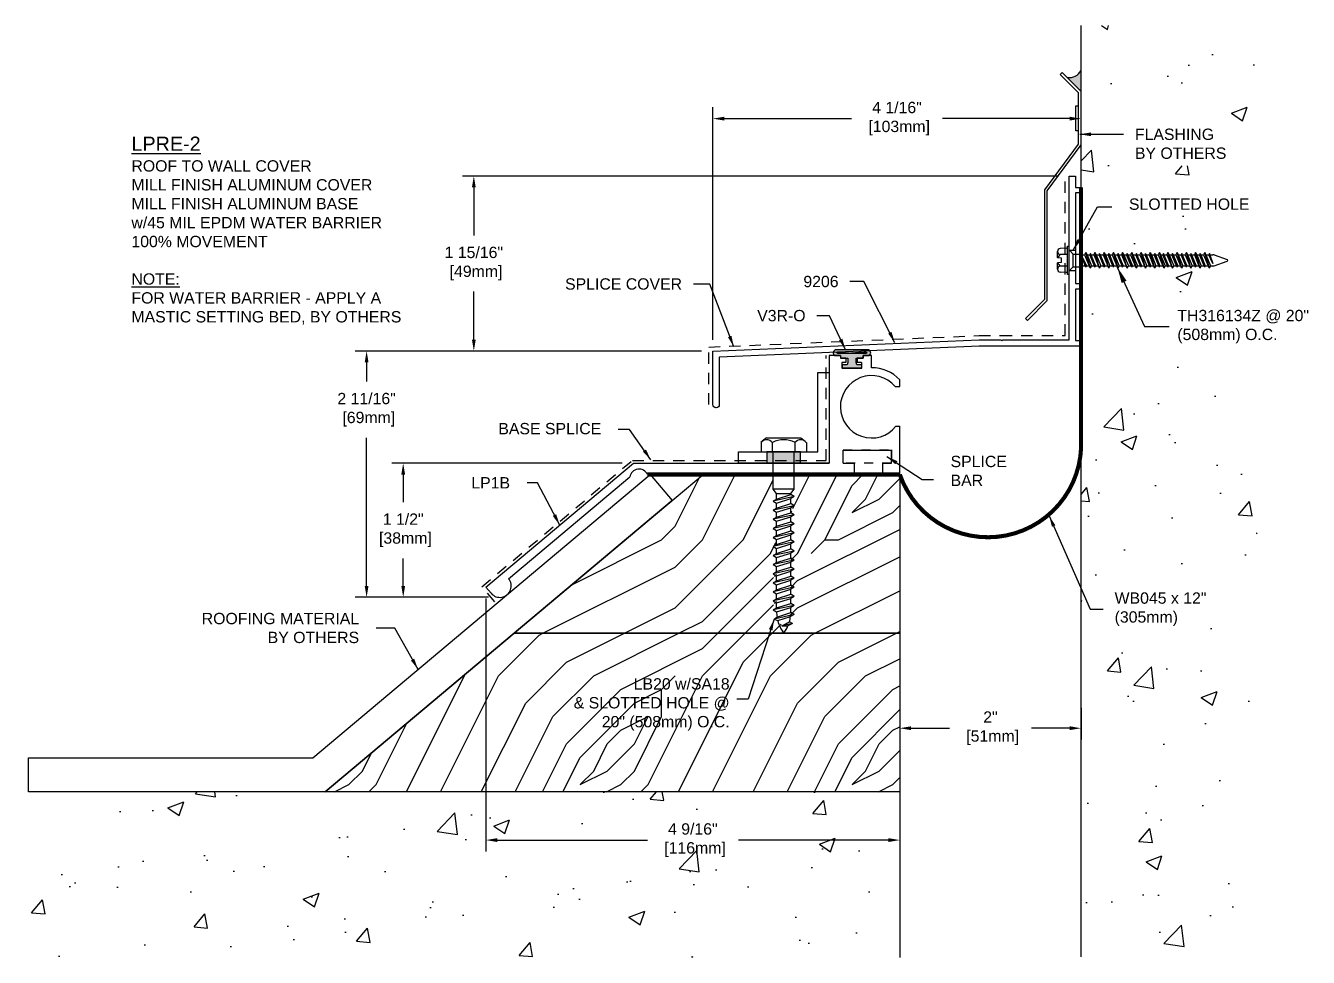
# Model space of a CAD drawing. Header units: inches. Extents: x -2.2 to 30, y 1.5 to 11.8.
# Drawn here: x -2.21 to 11.94, y 1.54 to 11.82 of the extents above; entities that cross this region are included whole.
import ezdxf

# ---------------------------------------------------------------- set-up
doc = ezdxf.new("R2010")
doc.units = ezdxf.units.IN
doc.header["$MEASUREMENT"] = 0
doc.linetypes.add('DASHED2', pattern=[0.375, 0.25, -0.125])
for name, color, linetype in [('ANCHORS', 4, 'Continuous'), ('CONDITIONS', 1, 'Continuous'), ('DIMENSIONS', 3, 'Continuous'), ('FILLERS', 2, 'Continuous'), ('METALS', 7, 'Continuous'), ('TEXT', 2, 'Continuous')]:
    doc.layers.add(name, color=color, linetype=linetype)
doc.styles.add('ARIAL', font='arial.ttf')
doc.styles.get("Standard").update_dxf_attribs({"font": 'arial.ttf'})
doc.dimstyles.new('Arial', dxfattribs={"dimtxt": 0.125, "dimasz": 0.125, "dimexe": 0.125, "dimexo": 0.125, "dimgap": 0.125, "dimtad": 0, "dimtih": 1, "dimtoh": 1, "dimdec": 4, "dimzin": 3, "dimdsep": 46, "dimlunit": 4, "dimtxsty": 'ARIAL', "dimcen": 0.125, "dimadec": 0, "dimazin": 0, "dimtfac": 1, "dimtdec": 4, "dimtofl": 0, "dimtmove": 0, "dimatfit": 3, "dimfxl": 0, "dimfrac": 2, "dimtolj": 1, "dimtzin": 0, "dimarcsym": 0})
doc.dimstyles.get("Standard").update_dxf_attribs({"dimtxt": 0.18, "dimasz": 0.18, "dimexe": 0.18, "dimexo": 0.0625, "dimgap": 0.09, "dimtad": 0, "dimtih": 1, "dimtoh": 1, "dimdec": 4, "dimzin": 0, "dimdsep": 46, "dimtxsty": 'Standard', "dimcen": 0.09, "dimadec": 0, "dimazin": 0, "dimtfac": 1, "dimtdec": 4, "dimtofl": 0, "dimtmove": 0, "dimatfit": 3, "dimfxl": 0, "dimtolj": 1, "dimtzin": 0, "dimarcsym": 0})
pattern_1 = [(0, (0.6, 0.146), (3, 3), [0.15, -2.85]), (90, (1.8, 1.196), (-3, 3), [0.3, -2.7]), (45, (1.2, 0.896), (3e-16, 3), [0.2121, -0.6363, 0.2121, -0.4242, 1.485, -1.27294]), (45, (0.45, -0.004), (3e-16, 3), [0.21213, -0.42426, 0.21213, -3.39412]), (45, (1.5, 0.296), (3e-16, 3), [0.2121, -4.0305]), (45, (1.8, 0.146), (3e-16, 3), [0.2121, -4.0305]), (45, (1.35, 0.446), (3e-16, 3), [0.2121, -4.0305]), (45, (1.2, 0.596), (3e-16, 3), [0.42426, -3.8184]), (45, (1.95, 2.846), (3e-16, 3), [0.4243, -3.8184]), (45, (0.9, 0.746), (3e-16, 3), [0.8485, -3.3941]), (45, (0.75, 0.896), (3e-16, 3), [0.8485, -3.3941]), (45, (2.7, 1.796), (3e-16, 3), [0.8485, -3.3941]), (45, (0.6, 1.196), (3e-16, 3), [0.6364, -3.60624]), (45, (9e-16, 1.646), (3e-16, 3), [0.6364, -3.60624]), (45, (0.3, 1.346), (3e-16, 3), [0.6364, -3.60624]), (45, (2.25, 2.246), (3e-16, 3), [1.0607, -3.182]), (45, (1.95, 2.396), (3e-16, 3), [1.06066, -3.182]), (45, (2.25, 1.646), (3e-16, 3), [1.4849, -2.7577]), (26.565, (0.9, 0.446), (3, 1e-09), [0.3354, -6.3728]), (26.565, (1.5, 1.346), (3, 1e-09), [0.3354, -6.3728]), (26.565, (1.35, 1.046), (3, 1e-09), [0.3354, -6.3728]), (26.565, (0.75, 0.146), (3, 1e-09), [0.6708, -6.0374]), (26.565, (1.35, 1.496), (3, 1e-09), [1.00623, -5.702]), (26.565, (1.05, 1.646), (3, 1e-09), [1.34164, -5.36656]), (26.565, (0.75, 1.796), (3, 1e-09), [1.34164, -5.36656]), (26.565, (0.3, 2.696), (3, 1e-09), [1.34164, -5.36656]), (26.565, (0.3, 2.396), (3, 1e-09), [1.67705, -5.03115]), (26.565, (0.45, 2.096), (3, 1e-09), [1.67705, -5.03115]), (63.435, (1.5, 0.896), (2e-10, 3), [0.3354, -6.3728]), (63.435, (1.05, 0.596), (2e-10, 3), [0.3354, -6.3728]), (63.435, (0.6, 0.146), (2e-10, 3), [0.6708, -6.0374]), (63.435, (1.5, 0.596), (2e-10, 3), [0.6708, -6.0374]), (63.435, (0.3, -0.004), (2e-10, 3), [1.00623, -5.702]), (63.435, (9e-16, -0.004), (2e-10, 3), [1.34164, -5.36656]), (63.435, (2.7, 0.146), (2e-10, 3), [1.34164, -5.36656]), (63.435, (1.65, 0.446), (2e-10, 3), [1.34164, -5.36656]), (63.435, (2.25, 0.146), (2e-10, 3), [1.67705, -5.03115]), (63.435, (1.95, 0.296), (2e-10, 3), [1.67705, -5.03115])]

# ---------------------------------------------------------------- blocks, each defined once
blk = doc.blocks.new('*D0')
at = {"layer": 'Defpoints', "color": 0}
for p in [(7.429, 4.418), (9.429, 4.418), (9.429, 4.07)]:
    blk.add_point(p, dxfattribs=at)
at = {"layer": 'DIMENSIONS', "color": 0, "lineweight": -2}
for p, q in [((7.429, 4.293), (7.429, 3.945)), ((9.429, 4.293), (9.429, 3.945)), ((7.554, 4.07), (7.976, 4.07)), ((9.304, 4.07), (8.882, 4.07))]:
    blk.add_line(p, q, dxfattribs=at)
at = {"layer": 'DIMENSIONS', "color": 0}
for points in [[(7.554, 4.091), (7.554, 4.049), (7.429, 4.07)], [(9.304, 4.091), (9.304, 4.049), (9.429, 4.07)]]:
    blk.add_solid(points, dxfattribs=at)
at = {"layer": 'DIMENSIONS', "color": 0, "insert": (8.429, 4.07), "char_height": 0.125, "attachment_point": 5, "style": 'ARIAL'}
blk.add_mtext('\\A1;2"\\P [51mm]', dxfattribs=at)
blk = doc.blocks.new('*D1')
at = {"layer": 'Defpoints', "color": 0}
for p in [(9.429, 10.793), (9.429, 10.337), (5.367, 8.23)]:
    blk.add_point(p, dxfattribs=at)
at = {"layer": 'DIMENSIONS', "color": 0, "lineweight": -2}
for p, q in [((5.367, 8.355), (5.367, 10.918)), ((9.429, 10.462), (9.429, 10.918)), ((5.492, 10.793), (6.897, 10.793)), ((9.304, 10.793), (7.9, 10.793))]:
    blk.add_line(p, q, dxfattribs=at)
at = {"layer": 'DIMENSIONS', "color": 0}
for points in [[(5.492, 10.814), (5.492, 10.772), (5.367, 10.793)], [(9.304, 10.814), (9.304, 10.772), (9.429, 10.793)]]:
    blk.add_solid(points, dxfattribs=at)
at = {"layer": 'DIMENSIONS', "color": 0, "insert": (7.398, 10.793), "char_height": 0.125, "attachment_point": 5, "style": 'ARIAL'}
blk.add_mtext('\\A1;4 1/16"\\P [103mm]', dxfattribs=at)
blk = doc.blocks.new('V3RforCM')
h = blk.add_hatch(color=256)
h.paths.add_polyline_path([(9.994, 10.304), (10.072, 10.304), (10.072, 10.335), (10.136, 10.335, 0.8111), (10.12, 10.397), (9.774, 10.397, 0.8111), (9.758, 10.335), (9.822, 10.335), (9.822, 10.304), (9.901, 10.304), (9.901, 10.257), (9.894, 10.23), (9.839, 10.23), (9.839, 10.195), (10.054, 10.195), (10.054, 10.23), (9.999, 10.23), (9.994, 10.257)])
edge = h.paths.add_edge_path(flags=16)
edge.add_spline(control_points=[(9.792, 10.356), (9.791, 10.357), (9.745, 10.378), (9.843, 10.369), (9.947, 10.358)], knot_values=[0.028497, 0.028497, 0.028497, 0.028497, 0.032831, 0.201023, 0.201023, 0.201023, 0.201023], degree=3, periodic=0)
edge.add_spline(control_points=[(9.947, 10.358), (10.051, 10.369), (10.149, 10.378), (10.103, 10.357), (10.102, 10.356)], knot_values=[0.028497, 0.028497, 0.028497, 0.028497, 0.196688, 0.201023, 0.201023, 0.201023, 0.201023], degree=3, periodic=0)
edge.add_line((10.102, 10.356), (9.792, 10.356))
blk.add_lwpolyline([(9.822, 10.304), (9.822, 10.335), (9.758, 10.335, -0.8111), (9.774, 10.397), (10.12, 10.397, -0.8111), (10.136, 10.335), (10.072, 10.335), (10.072, 10.304), (9.994, 10.304), (9.994, 10.257), (9.999, 10.23), (10.054, 10.23), (10.054, 10.195), (9.839, 10.195), (9.839, 10.23), (9.894, 10.23), (9.901, 10.257), (9.901, 10.304)], format="xyb", close=True)
blk.add_lwpolyline([(9.792, 10.356), (10.102, 10.356)])
for points in [[(9.792, 10.356), (9.791, 10.357), (9.745, 10.378), (9.843, 10.369), (9.947, 10.358)], [(10.102, 10.356), (10.103, 10.357), (10.149, 10.378), (10.051, 10.369), (9.947, 10.358)]]:
    blk.add_open_spline(points, degree=3, knots=[0.028497, 0.028497, 0.028497, 0.028497, 0.0328313, 0.2010226, 0.2010226, 0.2010226, 0.2010226])
blk = doc.blocks.new('TH-316134')
for p, q in [((-0.157, 0.019), (0.157, 0.019)), ((-0.157, 0), (-0.157, 0.019)), ((-0.157, 0), (0.157, 0)), ((-0.135, 0.029), (-0.129, 0.1)), ((-0.115, 0), (-0.07, -0.045)), ((-0.097, 0.127), (-0.027, 0.127)), ((-0.065, 0.019), (-0.065, 0.1)), ((-0.023, 0.083), (-0.027, 0.127)), ((-0.023, 0.083), (0.023, 0.083)), ((0.023, 0.083), (0.027, 0.127)), ((0.027, 0.127), (0.097, 0.127)), ((0.064, 0.019), (0.064, 0.1)), ((0.115, 0), (0.07, -0.045)), ((0.135, 0.029), (0.129, 0.1)), ((0.157, 0.019), (0.157, 0)), ((-0.07, -0.045), (0.07, -0.045)), ((-0.07, -0.045), (-0.07, -0.112)), ((-0.069, -0.122), (-0.063, -0.148)), ((0.069, -0.122), (0.063, -0.148)), ((0.07, -0.045), (0.07, -0.112)), ((-0.086, -0.234), (0.086, -0.184)), ((-0.086, -0.234), (-0.062, -0.221)), ((-0.086, -0.234), (-0.062, -0.247)), ((-0.074, -0.184), (0.032, -0.147)), ((-0.074, -0.184), (-0.062, -0.177)), ((-0.074, -0.184), (-0.062, -0.19)), ((-0.074, -0.285), (0.074, -0.234)), ((-0.074, -0.285), (-0.062, -0.279)), ((0.032, -0.147), (-0.062, -0.19)), ((-0.062, -0.177), (0.032, -0.147)), ((-0.062, -0.157), (-0.062, -0.177)), ((0.062, -0.171), (-0.062, -0.221)), ((-0.062, -0.19), (-0.062, -0.221)), ((0.062, -0.197), (-0.062, -0.247)), ((-0.062, -0.279), (0.062, -0.228)), ((0.062, -0.241), (-0.062, -0.291)), ((-0.062, -0.247), (-0.062, -0.279)), ((0.062, -0.272), (-0.062, -0.323)), ((0.062, -0.157), (0.062, -0.171)), ((0.086, -0.184), (0.062, -0.171)), ((0.086, -0.184), (0.062, -0.197)), ((0.062, -0.197), (0.062, -0.228)), ((0.074, -0.234), (0.062, -0.228)), ((0.074, -0.234), (0.062, -0.241)), ((0.062, -0.241), (0.062, -0.272)), ((0.086, -0.285), (0.062, -0.272)), ((-0.086, -0.336), (0.086, -0.285)), ((-0.086, -0.336), (-0.062, -0.323)), ((-0.086, -0.336), (-0.062, -0.349)), ((-0.086, -0.437), (0.086, -0.387)), ((-0.074, -0.285), (-0.062, -0.291)), ((-0.074, -0.387), (0.074, -0.336)), ((-0.074, -0.387), (-0.062, -0.381)), ((-0.074, -0.387), (-0.062, -0.393)), ((-0.062, -0.291), (-0.062, -0.323)), ((0.062, -0.298), (-0.062, -0.349)), ((-0.062, -0.381), (0.062, -0.33)), ((0.062, -0.342), (-0.062, -0.393)), ((-0.062, -0.349), (-0.062, -0.381)), ((0.062, -0.374), (-0.062, -0.425)), ((-0.062, -0.393), (-0.062, -0.425)), ((0.062, -0.4), (-0.062, -0.45)), ((0.086, -0.285), (0.062, -0.298)), ((0.062, -0.298), (0.062, -0.33)), ((0.074, -0.336), (0.062, -0.33)), ((0.074, -0.336), (0.062, -0.342)), ((0.062, -0.342), (0.062, -0.374)), ((0.086, -0.387), (0.062, -0.374)), ((0.086, -0.387), (0.062, -0.4)), ((0.062, -0.4), (0.062, -0.431)), ((-0.086, -0.437), (-0.062, -0.425)), ((-0.086, -0.437), (-0.062, -0.45)), ((-0.086, -0.539), (0.086, -0.488)), ((-0.086, -0.539), (-0.062, -0.526)), ((-0.086, -0.539), (-0.062, -0.552)), ((-0.074, -0.488), (0.074, -0.437)), ((-0.074, -0.488), (-0.062, -0.482)), ((-0.074, -0.488), (-0.062, -0.494)), ((-0.074, -0.59), (0.074, -0.539)), ((-0.062, -0.482), (0.062, -0.431)), ((0.062, -0.444), (-0.062, -0.494)), ((-0.062, -0.45), (-0.062, -0.482)), ((0.062, -0.475), (-0.062, -0.526)), ((-0.062, -0.494), (-0.062, -0.526)), ((0.062, -0.501), (-0.062, -0.552)), ((-0.062, -0.584), (0.062, -0.533)), ((0.062, -0.545), (-0.062, -0.596)), ((-0.062, -0.552), (-0.062, -0.584)), ((0.074, -0.437), (0.062, -0.431)), ((0.074, -0.437), (0.062, -0.444)), ((0.062, -0.444), (0.062, -0.475)), ((0.086, -0.488), (0.062, -0.475)), ((0.086, -0.488), (0.062, -0.501)), ((0.062, -0.501), (0.062, -0.533)), ((0.074, -0.539), (0.062, -0.533)), ((0.074, -0.539), (0.062, -0.545)), ((0.062, -0.545), (0.062, -0.577)), ((-0.086, -0.641), (0.086, -0.59)), ((-0.086, -0.641), (-0.062, -0.628)), ((-0.086, -0.641), (-0.062, -0.654)), ((-0.086, -0.742), (0.086, -0.691)), ((-0.074, -0.59), (-0.062, -0.584)), ((-0.074, -0.59), (-0.062, -0.596)), ((-0.074, -0.691), (0.074, -0.641)), ((-0.074, -0.691), (-0.062, -0.685)), ((-0.074, -0.691), (-0.062, -0.698)), ((0.062, -0.577), (-0.062, -0.628)), ((-0.062, -0.596), (-0.062, -0.628)), ((0.062, -0.603), (-0.062, -0.654)), ((-0.062, -0.685), (0.062, -0.634)), ((0.062, -0.647), (-0.062, -0.698)), ((-0.062, -0.654), (-0.062, -0.685)), ((0.062, -0.678), (-0.062, -0.729)), ((-0.062, -0.698), (-0.062, -0.729)), ((0.062, -0.704), (-0.062, -0.755)), ((0.086, -0.59), (0.062, -0.577)), ((0.086, -0.59), (0.062, -0.603)), ((0.062, -0.603), (0.062, -0.634)), ((0.074, -0.641), (0.062, -0.634)), ((0.074, -0.641), (0.062, -0.647)), ((0.062, -0.647), (0.062, -0.678)), ((0.086, -0.691), (0.062, -0.678)), ((0.086, -0.691), (0.062, -0.704)), ((0.062, -0.704), (0.062, -0.736)), ((-0.086, -0.742), (-0.062, -0.729)), ((-0.086, -0.742), (-0.062, -0.755)), ((-0.086, -0.844), (0.086, -0.793)), ((-0.086, -0.844), (-0.062, -0.831)), ((-0.086, -0.844), (-0.062, -0.857)), ((-0.074, -0.793), (0.074, -0.742)), ((-0.074, -0.793), (-0.062, -0.787)), ((-0.074, -0.793), (-0.062, -0.799)), ((-0.074, -0.895), (0.074, -0.844)), ((-0.062, -0.787), (0.062, -0.736)), ((0.062, -0.748), (-0.062, -0.799)), ((-0.062, -0.755), (-0.062, -0.787)), ((0.062, -0.78), (-0.062, -0.831)), ((-0.062, -0.799), (-0.062, -0.831)), ((0.062, -0.806), (-0.062, -0.857)), ((-0.062, -0.888), (0.062, -0.838)), ((0.074, -0.742), (0.062, -0.736)), ((0.074, -0.742), (0.062, -0.748)), ((0.062, -0.748), (0.062, -0.78)), ((0.086, -0.793), (0.062, -0.78)), ((0.086, -0.793), (0.062, -0.806)), ((0.062, -0.806), (0.062, -0.838)), ((0.074, -0.844), (0.062, -0.838)), ((0.074, -0.844), (0.062, -0.85)), ((-0.086, -0.945), (0.086, -0.895)), ((-0.086, -0.945), (-0.062, -0.932)), ((-0.086, -0.945), (-0.062, -0.958)), ((-0.074, -0.895), (-0.062, -0.888)), ((-0.074, -0.895), (-0.062, -0.901)), ((-0.074, -0.996), (0.074, -0.945)), ((-0.074, -0.996), (-0.062, -0.99)), ((0.062, -0.85), (-0.062, -0.901)), ((-0.062, -0.857), (-0.062, -0.888)), ((0.062, -0.882), (-0.062, -0.932)), ((-0.062, -0.901), (-0.062, -0.932)), ((0.062, -0.907), (-0.062, -0.958)), ((-0.062, -0.99), (0.062, -0.939)), ((0.062, -0.951), (-0.062, -1.002)), ((-0.062, -0.958), (-0.062, -0.99)), ((0.062, -0.983), (-0.062, -1.034)), ((0.062, -0.85), (0.062, -0.882)), ((0.086, -0.895), (0.062, -0.882)), ((0.086, -0.895), (0.062, -0.907)), ((0.062, -0.907), (0.062, -0.939)), ((0.074, -0.945), (0.062, -0.939)), ((0.074, -0.945), (0.062, -0.951)), ((0.062, -0.951), (0.062, -0.983)), ((0.086, -0.996), (0.062, -0.983)), ((-0.086, -1.047), (0.086, -0.996)), ((-0.086, -1.047), (-0.062, -1.034)), ((-0.086, -1.047), (-0.062, -1.06)), ((-0.086, -1.141), (0.086, -1.09)), ((-0.086, -1.141), (-0.062, -1.128)), ((-0.074, -0.996), (-0.062, -1.002)), ((-0.074, -1.09), (0.074, -1.039)), ((-0.074, -1.09), (-0.062, -1.084)), ((-0.074, -1.09), (-0.062, -1.096)), ((-0.062, -1.002), (-0.062, -1.034)), ((0.062, -1.009), (-0.062, -1.06)), ((-0.062, -1.084), (0.062, -1.033)), ((0.062, -1.045), (-0.062, -1.096)), ((-0.062, -1.052), (-0.062, -1.084)), ((0.062, -1.077), (-0.062, -1.128)), ((-0.062, -1.096), (-0.062, -1.128)), ((0.062, -1.103), (-0.062, -1.154)), ((0.086, -0.996), (0.062, -1.009)), ((0.062, -1.001), (0.062, -1.033)), ((0.074, -1.039), (0.062, -1.033)), ((0.074, -1.039), (0.062, -1.045)), ((0.062, -1.045), (0.062, -1.077)), ((0.086, -1.09), (0.062, -1.077)), ((0.086, -1.09), (0.062, -1.103)), ((0.062, -1.103), (0.062, -1.134)), ((-0.086, -1.141), (-0.062, -1.154)), ((-0.086, -1.242), (0.086, -1.191)), ((-0.086, -1.242), (-0.062, -1.229)), ((-0.086, -1.242), (-0.062, -1.255)), ((-0.074, -1.191), (0.074, -1.141)), ((-0.074, -1.191), (-0.062, -1.185)), ((-0.074, -1.191), (-0.062, -1.198)), ((-0.074, -1.293), (0.074, -1.242)), ((-0.062, -1.185), (0.062, -1.134)), ((0.062, -1.147), (-0.062, -1.198)), ((-0.062, -1.154), (-0.062, -1.185)), ((0.062, -1.178), (-0.062, -1.229)), ((-0.062, -1.198), (-0.062, -1.229)), ((0.062, -1.204), (-0.062, -1.255)), ((-0.062, -1.287), (0.062, -1.236)), ((0.062, -1.248), (-0.062, -1.299)), ((-0.062, -1.255), (-0.062, -1.287)), ((0.074, -1.141), (0.062, -1.134)), ((0.074, -1.141), (0.062, -1.147)), ((0.062, -1.147), (0.062, -1.178)), ((0.086, -1.191), (0.062, -1.178)), ((0.086, -1.191), (0.062, -1.204)), ((0.062, -1.204), (0.062, -1.236)), ((0.074, -1.242), (0.062, -1.236)), ((0.074, -1.242), (0.062, -1.248)), ((0.062, -1.248), (0.062, -1.28)), ((-0.086, -1.344), (0.086, -1.293)), ((-0.086, -1.344), (-0.062, -1.331)), ((-0.086, -1.344), (-0.062, -1.357)), ((-0.086, -1.445), (0.086, -1.395)), ((-0.074, -1.293), (-0.062, -1.287)), ((-0.074, -1.293), (-0.062, -1.299)), ((-0.074, -1.395), (0.074, -1.344)), ((-0.074, -1.395), (-0.062, -1.388)), ((-0.074, -1.395), (-0.062, -1.401)), ((0.062, -1.28), (-0.062, -1.331)), ((-0.062, -1.299), (-0.062, -1.331)), ((0.062, -1.306), (-0.062, -1.357)), ((-0.062, -1.388), (0.062, -1.338)), ((0.062, -1.35), (-0.062, -1.401)), ((-0.062, -1.357), (-0.062, -1.388)), ((0.062, -1.382), (-0.062, -1.432)), ((-0.062, -1.401), (-0.062, -1.432)), ((0.062, -1.407), (-0.062, -1.458)), ((0.086, -1.293), (0.062, -1.28)), ((0.086, -1.293), (0.062, -1.306)), ((0.062, -1.306), (0.062, -1.338)), ((0.074, -1.344), (0.062, -1.338)), ((0.074, -1.344), (0.062, -1.35)), ((0.062, -1.35), (0.062, -1.382)), ((0.086, -1.395), (0.062, -1.382)), ((0.086, -1.395), (0.062, -1.407)), ((0.062, -1.407), (0.062, -1.439)), ((-0.086, -1.445), (-0.062, -1.432)), ((-0.086, -1.445), (-0.062, -1.458)), ((-0.086, -1.547), (0.086, -1.496)), ((-0.086, -1.547), (-0.062, -1.534)), ((-0.086, -1.547), (-0.062, -1.56)), ((-0.074, -1.496), (0.074, -1.445)), ((-0.074, -1.496), (-0.062, -1.49)), ((-0.074, -1.496), (-0.062, -1.502)), ((-0.062, -1.49), (0.062, -1.439)), ((0.062, -1.451), (-0.062, -1.502)), ((-0.062, -1.458), (-0.062, -1.49)), ((0.062, -1.483), (-0.062, -1.534)), ((-0.062, -1.502), (-0.062, -1.534)), ((0.062, -1.509), (-0.062, -1.56)), ((-0.034, -1.584), (0.062, -1.541)), ((-0.034, -1.584), (0.074, -1.547)), ((0.062, -1.553), (-0.034, -1.584)), ((0.074, -1.445), (0.062, -1.439)), ((0.074, -1.445), (0.062, -1.451)), ((0.062, -1.451), (0.062, -1.483)), ((0.086, -1.496), (0.062, -1.483)), ((0.086, -1.496), (0.062, -1.509)), ((0.062, -1.509), (0.062, -1.541)), ((0.074, -1.547), (0.062, -1.541)), ((0.074, -1.547), (0.062, -1.553)), ((0.062, -1.553), (0.062, -1.586)), ((-0.062, -1.56), (-0.062, -1.586)), ((-0.06, -1.601), (-0.01, -1.744)), ((0.06, -1.601), (0.01, -1.744))]:
    blk.add_line(p, q)
for centre, radius, start, end in [((-0.146, 0.03), 0.0112, 270, 355), ((-0.097, 0.095), 0.0327, 9.285, 170.715), ((0, 0.038), 0.0896, 107.4215, 136.0407), ((0, 0.038), 0.0896, 43.9593, 72.5785), ((0.097, 0.095), 0.0327, 9.285, 170.715), ((0.146, 0.03), 0.0112, 185, 270), ((-0.023, -0.112), 0.0465, 180, 191.9357), ((0.023, -0.112), 0.0465, 348.0643, 0), ((-0.109, -0.157), 0.0465, 0, 11.9357), ((0.109, -0.157), 0.0465, 168.0643, 180), ((-0.016, -1.586), 0.0465, 180, 199.3058), ((0.016, -1.586), 0.0465, 340.6942, 0), ((0, -1.739), 0.0106, 204.1001, 335.8999)]:
    blk.add_arc(centre, radius, start, end)
blk = doc.blocks.new('TH316134')
blk.add_blockref('TH-316134', (0, 0))
blk = doc.blocks.new('FLASHING')
at = {"layer": 'CONDITIONS'}
blk.add_hatch(color=256, dxfattribs=at).paths.add_polyline_path([(9.429, 11.696, -0.317904), (9.276, 11.618), (9.429, 11.464)])
for points in [[(9.024, 9.169), (8.816, 8.961), (8.838, 8.939), (9.055, 9.156), (9.055, 10.368), (9.429, 10.873), (9.429, 11.464), (9.221, 11.672), (9.2, 11.65), (9.398, 11.452), (9.398, 10.883), (9.024, 10.379)], [(9.371, 11.305), (9.398, 11.305), (9.398, 11.03), (9.371, 11.03)]]:
    blk.add_lwpolyline(points, close=True, dxfattribs=at)
blk.add_arc((9.297, 11.765), 0.149, 261.7227, 332.2653, dxfattribs=at)
blk = doc.blocks.new('*D13')
at = {"layer": 'Defpoints', "color": 0}
for p in [(9.297, 10.16), (2.73, 8.23), (5.367, 8.23)]:
    blk.add_point(p, dxfattribs=at)
at = {"layer": 'DIMENSIONS', "color": 0, "lineweight": -2}
for p, q in [((9.172, 10.16), (2.605, 10.16)), ((2.73, 10.035), (2.73, 9.506)), ((2.73, 8.355), (2.73, 8.885)), ((5.242, 8.23), (2.605, 8.23))]:
    blk.add_line(p, q, dxfattribs=at)
at = {"layer": 'DIMENSIONS', "color": 0}
for points in [[(2.709, 10.035), (2.751, 10.035), (2.73, 10.16)], [(2.709, 8.355), (2.751, 8.355), (2.73, 8.23)]]:
    blk.add_solid(points, dxfattribs=at)
at = {"layer": 'DIMENSIONS', "color": 0, "insert": (2.73, 9.195), "char_height": 0.125, "attachment_point": 5, "style": 'ARIAL'}
blk.add_mtext('\\A1;1 15/16"\\P [49mm]', dxfattribs=at)
blk = doc.blocks.new('*D14')
at = {"layer": 'Defpoints', "color": 0}
for p in [(1.951, 6.993), (4.491, 6.993), (3.017, 5.514)]:
    blk.add_point(p, dxfattribs=at)
at = {"layer": 'DIMENSIONS', "color": 0, "lineweight": -2}
for p, q in [((4.366, 6.993), (1.826, 6.993)), ((1.951, 6.868), (1.951, 6.564)), ((1.951, 5.639), (1.951, 5.943)), ((2.892, 5.514), (1.826, 5.514))]:
    blk.add_line(p, q, dxfattribs=at)
at = {"layer": 'DIMENSIONS', "color": 0}
for points in [[(1.93, 6.868), (1.972, 6.868), (1.951, 6.993)], [(1.93, 5.639), (1.972, 5.639), (1.951, 5.514)]]:
    blk.add_solid(points, dxfattribs=at)
at = {"layer": 'DIMENSIONS', "color": 0, "insert": (1.951, 6.253), "char_height": 0.125, "attachment_point": 5, "style": 'ARIAL'}
blk.add_mtext('\\A1;1 1/2"\\P [38mm]', dxfattribs=at)
blk = doc.blocks.new('A$CD336')
for p, q in [((3.921, 2.673), (3.796, 2.673)), ((3.796, 2.673), (3.796, 1.485)), ((3.921, 2.673), (3.921, 2.642)), ((3.983, 2.642), (3.921, 2.642)), ((3.983, 2.595), (3.937, 2.595)), ((3.937, 2.595), (3.937, 2.533)), ((3.983, 2.642), (3.983, 2.595)), ((4.108, 2.642), (4.108, 2.595)), ((4.171, 2.642), (4.108, 2.642)), ((4.155, 2.595), (4.108, 2.595)), ((4.155, 2.595), (4.155, 2.533)), ((4.171, 2.673), (4.171, 2.642)), ((4.265, 2.673), (4.171, 2.673)), ((4.265, 2.538), (4.265, 2.673)), ((4.155, 2.533), (3.937, 2.533)), ((4.527, 2.33), (4.577, 2.33)), ((4.577, 2.33), (4.577, 2.404)), ((4.534, 1.893), (4.577, 1.893)), ((4.577, 1.36), (4.577, 1.893)), ((3.953, 1.485), (3.953, 1.63)), ((3.953, 1.63), (4.484, 1.63)), ((4.484, 1.485), (4.484, 1.63)), ((0.011, 0.119), (1.639, 1.485)), ((1.639, 1.485), (3.796, 1.485)), ((3.953, 1.485), (4.078, 1.485)), ((4.078, 1.36), (4.078, 1.485)), ((4.389, 1.485), (4.484, 1.485)), ((4.389, 1.36), (4.389, 1.485)), ((0.26, 0.21), (1.598, 1.333)), ((1.794, 1.36), (4.078, 1.36)), ((4.389, 1.36), (4.577, 1.36)), ((0.011, 0.119), (0.069, 0.05))]:
    blk.add_line(p, q)
for centre, radius, start, end in [((4.265, 2.107), 0.344, 40.4102, 321.5309), ((4.265, 2.107), 0.431, 43.6228, 90), ((1.7, 1.317), 0.103, 24.6753, 170.7749), ((0.165, 0.13), 0.125, 220, 40)]:
    blk.add_arc(centre, radius, start, end)
blk = doc.blocks.new('LP1B')
blk.add_blockref('A$CD336', (-4.265, -2.107))
blk = doc.blocks.new('LB20')
for p, q in [((-0.19, 0.156), (-0.238, 0.116)), ((-0.19, 0.156), (0.19, 0.156)), ((0.19, 0.156), (0.238, 0.116)), ((-0.25, 0.102), (-0.25, 0)), ((-0.25, 0), (0.25, 0)), ((-0.125, 0), (-0.125, 0.102)), ((-0.117, -0.412), (-0.117, 0)), ((0.117, -0.412), (0.117, 0)), ((0.125, 0), (0.125, 0.102)), ((0.25, 0.102), (0.25, 0)), ((-0.078, -0.458), (-0.117, -0.412)), ((0.117, -0.412), (-0.117, -0.412)), ((0.078, -0.458), (0.117, -0.412)), ((0.117, -0.494), (-0.117, -0.544)), ((-0.117, -0.544), (-0.078, -0.521)), ((-0.117, -0.544), (-0.078, -0.566)), ((-0.078, -0.521), (-0.078, -0.458)), ((-0.078, -0.458), (0.078, -0.458)), ((-0.078, -0.521), (0.078, -0.471)), ((-0.078, -0.566), (0.078, -0.516)), ((0.078, -0.471), (0.078, -0.458)), ((0.117, -0.494), (0.078, -0.471)), ((0.117, -0.494), (0.078, -0.516)), ((0.078, -0.571), (0.078, -0.516)), ((0.117, -0.594), (-0.117, -0.644)), ((-0.117, -0.644), (-0.078, -0.621)), ((-0.117, -0.644), (-0.078, -0.666)), ((0.117, -0.694), (-0.117, -0.744)), ((-0.078, -0.621), (-0.078, -0.566)), ((-0.078, -0.621), (0.078, -0.571)), ((-0.078, -0.666), (0.078, -0.616)), ((-0.078, -0.721), (-0.078, -0.666)), ((-0.078, -0.721), (0.078, -0.671)), ((0.117, -0.594), (0.078, -0.571)), ((0.117, -0.594), (0.078, -0.616)), ((0.078, -0.671), (0.078, -0.616)), ((0.117, -0.694), (0.078, -0.671)), ((0.117, -0.694), (0.078, -0.716)), ((-0.117, -0.744), (-0.078, -0.721)), ((-0.117, -0.744), (-0.078, -0.766)), ((0.117, -0.794), (-0.117, -0.844)), ((-0.117, -0.844), (-0.078, -0.821)), ((-0.117, -0.844), (-0.078, -0.866)), ((-0.078, -0.766), (0.078, -0.716)), ((-0.078, -0.821), (-0.078, -0.766)), ((-0.078, -0.821), (0.078, -0.771)), ((-0.078, -0.866), (0.078, -0.816)), ((0.078, -0.771), (0.078, -0.716)), ((0.117, -0.794), (0.078, -0.771)), ((0.117, -0.794), (0.078, -0.816)), ((0.078, -0.871), (0.078, -0.816)), ((0.117, -0.894), (-0.117, -0.944)), ((-0.117, -0.944), (-0.078, -0.921)), ((-0.117, -0.944), (-0.078, -0.966)), ((-0.078, -0.921), (-0.078, -0.866)), ((-0.078, -0.921), (0.078, -0.871)), ((-0.078, -0.966), (0.078, -0.916)), ((-0.078, -1.021), (-0.078, -0.966)), ((-0.078, -1.021), (0.078, -0.971)), ((0.117, -0.894), (0.078, -0.871)), ((0.117, -0.894), (0.078, -0.916)), ((0.078, -0.971), (0.078, -0.916)), ((0.117, -0.994), (0.078, -0.971)), ((0.117, -0.994), (-0.117, -1.044)), ((-0.117, -1.044), (-0.078, -1.021)), ((-0.117, -1.044), (-0.078, -1.066)), ((0.117, -1.094), (-0.117, -1.144)), ((-0.117, -1.144), (-0.078, -1.121)), ((-0.078, -1.066), (0.078, -1.016)), ((-0.078, -1.121), (-0.078, -1.066)), ((-0.078, -1.121), (0.078, -1.071)), ((-0.078, -1.166), (0.078, -1.116)), ((0.117, -0.994), (0.078, -1.016)), ((0.078, -1.071), (0.078, -1.016)), ((0.117, -1.094), (0.078, -1.071)), ((0.117, -1.094), (0.078, -1.116)), ((0.078, -1.171), (0.078, -1.116)), ((-0.117, -1.144), (-0.078, -1.166)), ((0.117, -1.194), (-0.117, -1.244)), ((-0.117, -1.244), (-0.078, -1.221)), ((-0.117, -1.244), (-0.078, -1.266)), ((-0.078, -1.221), (-0.078, -1.166)), ((-0.078, -1.221), (0.078, -1.171)), ((-0.078, -1.266), (0.078, -1.216)), ((-0.078, -1.321), (-0.078, -1.266)), ((-0.078, -1.321), (0.078, -1.271)), ((0.117, -1.194), (0.078, -1.171)), ((0.117, -1.194), (0.078, -1.216)), ((0.078, -1.271), (0.078, -1.216)), ((0.117, -1.294), (0.078, -1.271)), ((0.117, -1.294), (-0.117, -1.344)), ((-0.117, -1.344), (-0.078, -1.321)), ((-0.117, -1.344), (-0.078, -1.366)), ((0.117, -1.394), (-0.117, -1.444)), ((-0.078, -1.366), (0.078, -1.316)), ((-0.078, -1.421), (-0.078, -1.366)), ((-0.078, -1.421), (0.078, -1.371)), ((0.117, -1.294), (0.078, -1.316)), ((0.078, -1.371), (0.078, -1.316)), ((0.117, -1.394), (0.078, -1.371)), ((0.117, -1.394), (0.078, -1.416)), ((-0.117, -1.444), (-0.078, -1.421)), ((-0.117, -1.444), (-0.078, -1.466)), ((0.117, -1.494), (-0.117, -1.544)), ((-0.117, -1.544), (-0.078, -1.521)), ((-0.117, -1.544), (-0.078, -1.566)), ((-0.078, -1.466), (0.078, -1.416)), ((-0.078, -1.521), (-0.078, -1.466)), ((-0.078, -1.521), (0.078, -1.471)), ((-0.078, -1.566), (0.078, -1.516)), ((0.078, -1.471), (0.078, -1.416)), ((0.117, -1.494), (0.078, -1.471)), ((0.117, -1.494), (0.078, -1.516)), ((0.078, -1.571), (0.078, -1.516)), ((0.117, -1.594), (-0.117, -1.644)), ((-0.117, -1.644), (-0.078, -1.621)), ((-0.117, -1.644), (-0.078, -1.666)), ((0.117, -1.694), (-0.117, -1.744)), ((-0.078, -1.621), (-0.078, -1.566)), ((-0.078, -1.621), (0.078, -1.571)), ((-0.078, -1.666), (0.078, -1.616)), ((-0.078, -1.721), (-0.078, -1.666)), ((-0.078, -1.721), (0.078, -1.671)), ((0.117, -1.594), (0.078, -1.571)), ((0.117, -1.594), (0.078, -1.616)), ((0.078, -1.671), (0.078, -1.616)), ((0.117, -1.694), (0.078, -1.671)), ((0.117, -1.694), (0.078, -1.716)), ((-0.117, -1.744), (-0.078, -1.721)), ((-0.117, -1.744), (-0.078, -1.766)), ((0.117, -1.794), (-0.105, -1.844)), ((-0.105, -1.844), (-0.074, -1.823)), ((-0.078, -1.766), (0.078, -1.716)), ((-0.074, -1.823), (0.078, -1.771)), ((-0.066, -1.862), (0.075, -1.817)), ((0.117, -1.794), (0.075, -1.817)), ((0.078, -1.766), (0.078, -1.716)), ((0.117, -1.794), (0.078, -1.771)), ((-0.105, -1.844), (-0.066, -1.862)), ((-0.022, -1.918), (0.063, -1.874)), ((0.096, -1.893), (-0.022, -1.918)), ((-0.022, -1.918), (0.047, -1.92)), ((0.096, -1.893), (0.047, -1.92)), ((0.096, -1.893), (0.063, -1.874))]:
    blk.add_line(p, q)
for centre, radius, start, end in [((-0.188, 0.057), 0.077, 35.7751, 144.2249), ((0, -0.126), 0.26, 61.2813, 118.7187), ((0.187, 0.057), 0.077, 35.7751, 144.2249), ((0.311, -1.766), 0.389, 180, 188.3837), ((-0.311, -1.766), 0.389, 343.9655, 352.4485), ((-0.311, -1.766), 0.389, 359.2771, 0), ((0.311, -1.766), 0.389, 194.3207, 216.9667), ((-0.311, -1.766), 0.389, 323.0333, 336.7752)]:
    blk.add_arc(centre, radius, start, end)
blk = doc.blocks.new('*D15')
at = {"layer": 'Defpoints', "color": 0}
for p in [(2.863, 5.627), (7.429, 4.206), (7.429, 2.836)]:
    blk.add_point(p, dxfattribs=at)
at = {"layer": 'DIMENSIONS', "color": 0, "lineweight": -2}
for p, q in [((2.863, 5.502), (2.863, 2.711)), ((7.429, 4.081), (7.429, 2.711)), ((2.988, 2.836), (4.645, 2.836)), ((7.304, 2.836), (5.648, 2.836))]:
    blk.add_line(p, q, dxfattribs=at)
at = {"layer": 'DIMENSIONS', "color": 0}
for points in [[(2.988, 2.857), (2.988, 2.815), (2.863, 2.836)], [(7.304, 2.857), (7.304, 2.815), (7.429, 2.836)]]:
    blk.add_solid(points, dxfattribs=at)
at = {"layer": 'DIMENSIONS', "color": 0, "insert": (5.146, 2.836), "char_height": 0.125, "attachment_point": 5, "style": 'ARIAL'}
blk.add_mtext('\\A1;4 9/16"\\P [116mm]', dxfattribs=at)
blk = doc.blocks.new('SA18')
blk.add_lwpolyline([(-1, 0.125), (-0.125, 0.125), (-0.125, 1), (0, 1), (0, 0), (-1, 0)], close=True)
blk = doc.blocks.new('*D16')
at = {"layer": 'Defpoints', "color": 0}
for p in [(5.367, 8.23), (1.547, 5.514), (3.017, 5.514)]:
    blk.add_point(p, dxfattribs=at)
at = {"layer": 'DIMENSIONS', "color": 0, "lineweight": -2}
for p, q in [((5.242, 8.23), (1.422, 8.23)), ((1.547, 8.105), (1.547, 7.894)), ((1.547, 5.639), (1.547, 7.273)), ((2.892, 5.514), (1.422, 5.514))]:
    blk.add_line(p, q, dxfattribs=at)
at = {"layer": 'DIMENSIONS', "color": 0}
for points in [[(1.526, 8.105), (1.568, 8.105), (1.547, 8.23)], [(1.526, 5.639), (1.568, 5.639), (1.547, 5.514)]]:
    blk.add_solid(points, dxfattribs=at)
at = {"layer": 'DIMENSIONS', "color": 0, "insert": (1.547, 7.583), "char_height": 0.125, "attachment_point": 5, "style": 'ARIAL'}
blk.add_mtext('\\A1;2 11/16"\\P [69mm]', dxfattribs=at)

msp = doc.modelspace()

# ---------------------------------------------------------------- hatches: boundary and pattern name
at = {"layer": 'CONDITIONS'}
h = msp.add_hatch(dxfattribs=at)
h.set_pattern_fill('AR-CONC', color=256, scale=0.25, style=0)
h.paths.add_polyline_path([(11.37018, 11.8187), (9.42928, 11.8187), (9.42928, 9.29708, 0.10112139), (9.44752, 9.29336), (9.46089, 9.29336), (9.47381, 9.31736), (9.48674, 9.29336), (9.51843, 9.29336), (9.52459, 9.3048), (9.53076, 9.29336), (9.56245, 9.29336), (9.57538, 9.31736), (9.5883, 9.29336), (9.61999, 9.29336), (9.62616, 9.3048), (9.63232, 9.29336), (9.66401, 9.29336), (9.67694, 9.31736), (9.68986, 9.29336), (9.72156, 9.29336), (9.72772, 9.3048), (9.73388, 9.29336), (9.76558, 9.29336), (9.7785, 9.31736), (9.79143, 9.29336), (9.82312, 9.29336), (9.82928, 9.3048), (9.83545, 9.29336), (9.86714, 9.29336), (9.88006, 9.31736), (9.89299, 9.29336), (9.92468, 9.29336), (9.93084, 9.3048), (9.93701, 9.29336), (9.9687, 9.29336), (9.98163, 9.31736), (9.99455, 9.29336), (10.02624, 9.29336), (10.03241, 9.3048), (10.03857, 9.29336), (10.07026, 9.29336), (10.08319, 9.31736), (10.09611, 9.29336), (10.12781, 9.29336), (10.13397, 9.3048), (10.14013, 9.29336), (10.17183, 9.29336), (10.18475, 9.31736), (10.19768, 9.29336), (10.22937, 9.29336), (10.23553, 9.3048), (10.2417, 9.29336), (10.27339, 9.29336), (10.28631, 9.31736), (10.29924, 9.29336), (10.32312, 9.29336), (10.32928, 9.3048), (10.33545, 9.29336), (10.36714, 9.29336), (10.38006, 9.31736), (10.39299, 9.29336), (10.42468, 9.29336), (10.43084, 9.3048), (10.43701, 9.29336), (10.4687, 9.29336), (10.48163, 9.31736), (10.49455, 9.29336), (10.52624, 9.29336), (10.53241, 9.3048), (10.53857, 9.29336), (10.57026, 9.29336), (10.58319, 9.31736), (10.59611, 9.29336), (10.62781, 9.29336), (10.63397, 9.3048), (10.64013, 9.29336), (10.67183, 9.29336), (10.68475, 9.31736), (10.69768, 9.29336), (10.72937, 9.29336), (10.73553, 9.3048), (10.7417, 9.29336), (10.77339, 9.29336), (10.78631, 9.31736), (10.79924, 9.29336), (10.83093, 9.29336), (10.83709, 9.3048), (10.84326, 9.29336), (10.88379, 9.29336), (11.0323, 9.24133, -0.77412328), (11.0323, 9.22088), (10.88379, 9.16886), (10.85002, 9.16886), (10.83709, 9.14486), (10.82417, 9.16886), (10.79248, 9.16886), (10.78631, 9.15741), (10.78015, 9.16886), (10.74846, 9.16886), (10.73553, 9.14486), (10.72261, 9.16886), (10.69091, 9.16886), (10.68475, 9.15741), (10.67859, 9.16886), (10.64689, 9.16886), (10.63397, 9.14486), (10.62104, 9.16886), (10.58935, 9.16886), (10.58319, 9.15741), (10.57702, 9.16886), (10.54533, 9.16886), (10.53241, 9.14486), (10.51948, 9.16886), (10.48779, 9.16886), (10.48163, 9.15741), (10.47546, 9.16886), (10.44377, 9.16886), (10.43084, 9.14486), (10.41792, 9.16886), (10.38623, 9.16886), (10.38006, 9.15741), (10.3739, 9.16886), (10.35002, 9.16886), (10.33709, 9.14486), (10.32417, 9.16886), (10.29248, 9.16886), (10.28631, 9.15741), (10.28015, 9.16886), (10.24846, 9.16886), (10.23553, 9.14486), (10.22261, 9.16886), (10.19091, 9.16886), (10.18475, 9.15741), (10.17859, 9.16886), (10.14689, 9.16886), (10.13397, 9.14486), (10.12104, 9.16886), (10.08935, 9.16886), (10.08319, 9.15741), (10.07702, 9.16886), (10.04533, 9.16886), (10.03241, 9.14486), (10.01948, 9.16886), (9.98779, 9.16886), (9.98163, 9.15741), (9.97546, 9.16886), (9.94377, 9.16886), (9.93084, 9.14486), (9.91792, 9.16886), (9.88623, 9.16886), (9.88006, 9.15741), (9.8739, 9.16886), (9.84221, 9.16886), (9.82928, 9.14486), (9.81636, 9.16886), (9.78466, 9.16886), (9.7785, 9.15741), (9.77234, 9.16886), (9.74064, 9.16886), (9.72772, 9.14486), (9.71479, 9.16886), (9.6831, 9.16886), (9.67694, 9.15741), (9.67077, 9.16886), (9.63908, 9.16886), (9.62616, 9.14486), (9.61323, 9.16886), (9.58154, 9.16886), (9.57538, 9.15741), (9.56921, 9.16886), (9.53752, 9.16886), (9.52459, 9.14486), (9.51167, 9.16886), (9.47998, 9.16886), (9.47381, 9.15741), (9.46765, 9.16886), (9.44752, 9.16886, 0.10112139), (9.42928, 9.16513), (9.42928, 7.18619, -0.00482274), (9.42928, 7.16689), (9.42928, 1.54691), (11.37018, 1.54691), (11.37018, 8.25721), (10.52207, 8.25721), (10.52207, 8.76145), (11.37018, 8.76145)])
h.paths.add_polyline_path([(9.91997, 10.27102), (9.91997, 10.78391), (11.07463, 10.78391), (11.07463, 10.27102)], flags=16)
h.paths.add_polyline_path([(10.85641, 5.68025), (10.85641, 5.11706), (9.72939, 5.11706), (9.72939, 5.68025)], flags=16)
h.paths.add_polyline_path([(9.99146, 10.71441), (11.04117, 10.71441), (11.04117, 10.3121), (9.99146, 10.3121)], flags=8)
h.paths.add_polyline_path([(9.76766, 5.60016), (10.83306, 5.60016), (10.83306, 5.16493), (9.76766, 5.16493)], flags=8)
h = msp.add_hatch(dxfattribs=at)
h.set_pattern_fill('WOODFACE', color=256, scale=3, style=0)
h.set_pattern_definition(pattern_1)
h.paths.add_polyline_path([(6.07015, 6.21195), (6.03109, 6.2345), (6.07015, 6.25705), (6.07015, 6.31195), (6.03109, 6.3345), (6.07015, 6.35705), (6.07015, 6.41195), (6.03109, 6.4345), (6.07015, 6.45705), (6.07015, 6.51195), (6.03109, 6.5345), (6.07015, 6.55705), (6.07015, 6.61195), (6.03109, 6.6345), (6.07015, 6.65705), (6.07015, 6.72026), (6.03109, 6.76592), (6.03109, 6.86822), (5.26018, 6.86822), (3.17462, 5.11822), (7.42928, 5.11822), (7.42928, 6.86822), (6.26546, 6.86822), (6.26546, 6.76592), (6.2264, 6.72026), (6.2264, 6.70705), (6.26546, 6.6845), (6.2264, 6.66195), (6.2264, 6.60705), (6.26546, 6.5845), (6.2264, 6.56195), (6.2264, 6.50705), (6.26546, 6.4845), (6.2264, 6.46195), (6.2264, 6.40705), (6.26546, 6.3845), (6.2264, 6.36195), (6.2264, 6.30705), (6.26546, 6.2845), (6.2264, 6.26195), (6.2264, 6.20705), (6.26546, 6.1845), (6.2264, 6.16195), (6.2264, 6.10705), (6.26546, 6.0845), (6.2264, 6.06195), (6.2264, 6.00705), (6.26546, 5.9845), (6.2264, 5.96195), (6.2264, 5.90705), (6.26546, 5.8845), (6.2264, 5.86195), (6.2264, 5.80705), (6.26546, 5.7845), (6.2264, 5.76195), (6.2264, 5.70705), (6.26546, 5.6845), (6.2264, 5.66195), (6.2264, 5.60705), (6.26546, 5.5845), (6.2264, 5.56195), (6.2264, 5.50705), (6.26546, 5.4845), (6.2264, 5.46195), (6.07015, 5.41195, 0.03659691), (6.0743, 5.35528), (6.22637, 5.40704), (6.26546, 5.3845), (6.22303, 5.36087, -0.03703098), (6.21128, 5.30459), (6.24447, 5.28543), (6.19491, 5.25868, -0.06003224), (6.14828, 5.17822, -0.09913477), (6.08223, 5.31581), (6.04346, 5.3345), (6.0743, 5.35528, -0.03659691), (6.07015, 5.41195), (6.03109, 5.4345), (6.07015, 5.45705), (6.07015, 5.51195), (6.03109, 5.5345), (6.07015, 5.55705), (6.07015, 5.61195), (6.03109, 5.6345), (6.07015, 5.65705), (6.07015, 5.71195), (6.03109, 5.7345), (6.07015, 5.75705), (6.07015, 5.81195), (6.03109, 5.8345), (6.07015, 5.85705), (6.07015, 5.91195), (6.03109, 5.9345), (6.07015, 5.95705), (6.07015, 6.01195), (6.03109, 6.0345), (6.07015, 6.05705), (6.07015, 6.11195), (6.03109, 6.1345), (6.07015, 6.15705)])
h = msp.add_hatch(dxfattribs=at)
h.set_pattern_fill('WOODFACE', color=256, scale=3, style=0)
h.set_pattern_definition(pattern_1)
h.paths.add_polyline_path([(3.17462, 5.11822), (1.08905, 3.36822), (7.42928, 3.36822), (7.42928, 5.11822)])
h.paths.add_polyline_path([(3.8143, 4.65575), (5.58314, 4.65575), (5.58314, 4.00818), (3.8143, 4.00818)], flags=24)
h = msp.add_hatch(dxfattribs=at)
h.set_pattern_fill('AR-CONC', color=256, scale=0.25, style=0)
h.set_pattern_definition([(50, (-0.0113, -0.004), (1.79315, -0.15688), [0.1875, -2.0625]), (355, (-0.0113, -0.004), (-0.34688, 1.8805), [0.15, -1.65]), (100.451, (0.1381, -0.017), (1.44627, 1.7236), [0.15935, -1.75286]), (46.184, (-0.0113, 0.496), (2.6681, -0.4138), [0.28125, -3.09375]), (96.636, (0.211, 0.4616), (2.3367, 2.4353), [0.239, -2.6293]), (351.184, (-0.0113, 0.496), (2.3367, 2.4353), [0.225, -2.475]), (21, (0.2387, 0.371), (1.49227, -1.00655), [0.1875, -2.0625]), (326, (0.2387, 0.371), (0.6083, 1.81288), [0.15, -1.65]), (71.451, (0.363, 0.2872), (2.10056, 0.80633), [0.15935, -1.75286]), (37.5, (-0.0113, -0.00396), (0.0304, 0.832235), [0, -1.63, 0, -1.675, 0, -1.65625]), (7.5, (-0.0113, -0.004), (0.65767, 0.98603), [0, -0.955, 0, -1.5925, 0, -0.63125]), (327.5, (-0.5688, -0.00396), (1.334556, -0.056387), [0, -0.625, 0, -1.95, 0, -2.5875]), (317.5, (-0.8188, -0.004), (1.45797, 0.25026), [0, -0.8125, 0, -1.295, 0, -1.8375])])
h.paths.add_polyline_path([(7.42928, 3.36822), (1.08905, 3.36822), (-2.18235, 3.36822), (-2.21408, 1.54295), (7.42928, 1.54295)])
at = {"layer": 'METALS'}
msp.add_hatch(color=256, dxfattribs=at).paths.add_polyline_path([(5.96356, 7.11822), (5.96356, 6.99322), (6.33299, 6.99322), (6.33299, 7.11822)])

# ---------------------------------------------------------------- linework, layer by layer
for p, q in [((9.29728, 9.34274), (9.36728, 9.34274)), ((9.29728, 9.11774), (9.36728, 9.11774))]:
    msp.add_line(p, q)
at = {"layer": 'CONDITIONS'}
for p, q in [((9.42928, 1.54691), (9.42928, 11.8187)), ((7.42928, 3.36822), (7.42928, 1.54295))]:
    msp.add_line(p, q, dxfattribs=at)
for points in [[(-2.18235, 3.74322), (0.95256, 3.74322), (4.67679, 6.86822), (4.91783, 6.58096), (1.08905, 3.36822), (-2.18235, 3.36822)], [(7.42928, 5.11822), (3.17462, 5.11822), (5.26018, 6.86822), (7.42928, 6.86822)], [(3.17462, 5.11822), (7.42928, 5.11822), (7.42928, 3.36822), (1.08905, 3.36822)]]:
    msp.add_lwpolyline(points, close=True, dxfattribs=at)
at = {"layer": 'FILLERS'}
msp.add_lwpolyline([(4.64231, 6.86822, 0.045, 0.045, 0), (7.42928, 6.86822, 0.045, 0.045, 0.83013229), (9.42928, 7.16689, 0.045, 0.045, 0), (9.42928, 10.03519, 0, 0, 0)], format="xyseb", dxfattribs=at)
at = {"layer": 'METALS', "linetype": 'DASHED2', "ltscale": 0.5}
for points in [[(5.32228, 7.63919), (5.32228, 8.27331), (8.30336, 8.40014), (8.54428, 8.40019), (9.25228, 8.40019), (9.25228, 10.16019)], [(2.96094, 5.46247), (2.81941, 5.63115), (4.4799, 7.02447), (6.61703, 7.02447), (6.61703, 8.18122)]]:
    msp.add_lwpolyline(points, dxfattribs=at)
at = {"layer": 'METALS'}
msp.add_lwpolyline([(8.30825, 8.28525), (5.43728, 8.1631), (5.43728, 7.63919, -0.41421356), (5.40328, 7.60519), (5.40128, 7.60519, -0.41421356), (5.36728, 7.63919), (5.36728, 8.23019), (8.30528, 8.35519), (8.54428, 8.35519), (8.55428, 8.34519), (8.56428, 8.35519), (9.29728, 8.35519), (9.29728, 10.16019), (9.36728, 10.16019), (9.36728, 10.03519), (9.42928, 10.03519), (9.42928, 9.97319), (9.36728, 9.97319), (9.36728, 8.97319), (9.42928, 8.97319), (9.42928, 8.91119), (9.36728, 8.91119), (9.36728, 8.34719), (9.42928, 8.34719), (9.42928, 8.28519), (8.30528, 8.28519)], format="xyb", dxfattribs=at)
msp.add_lwpolyline([(6.33299, 7.11822), (5.96356, 7.11822), (5.96356, 6.99322), (6.33299, 6.99322), (6.33299, 7.11822)], dxfattribs=at)
at = {"layer": 'METALS', "linetype": 'DASHED2', "ltscale": 0.25}
msp.add_lwpolyline([(6.80528, 7.13856), (7.33628, 7.13856), (7.33628, 6.99356), (6.80528, 6.99356)], close=True, dxfattribs=at)

# ---------------------------------------------------------------- block references
msp.add_blockref('FLASHING', (0, -0.37036))
at = {"layer": 'ANCHORS', "rotation": 90}
msp.add_blockref('TH316134', (9.29728, 9.2301), dxfattribs=at)
at = {"layer": 'ANCHORS'}
msp.add_blockref('LB20', (6.14828, 7.11822), dxfattribs=at)
at = {"layer": 'FILLERS', "xscale": -1}
msp.add_blockref('V3RforCM', (16.84827, -2.15317), dxfattribs=at)
at = {"layer": 'METALS'}
for name, p in [('LP1B', (7.11728, 7.61522)), ('SA18', (6.64828, 6.99322))]:
    msp.add_blockref(name, p, dxfattribs=at)

# ---------------------------------------------------------------- texts
at = {"layer": 'TEXT', "char_height": 0.125, "style": 'ARIAL'}
for s, insert, attachment_point in [('\\A1;FLASHING\\PBY OTHERS', (10.02271, 10.68316), 1), ('\\A1;SLOTTED HOLE', (9.95686, 9.91272), 1), ('9206', (6.75354, 8.99612), 6), ('SPLICE COVER', (5.02717, 8.96891), 6), ('V3R-O', (6.3896, 8.61991), 6), ('TH316134Z @ 20"\\P(508mm) O.C.', (10.4909, 8.49883), 4), ('BASE SPLICE', (4.13572, 7.37357), 6), ('SPLICE\\PBAR', (7.98942, 6.90788), 4), ('LP1B', (3.12962, 6.77659), 6), ('WB045 x 12"\\P(305mm)', (9.79891, 5.38254), 4), ('ROOFING MATERIAL\\PBY OTHERS', (1.46468, 5.17478), 6), ('LB20 w/SA18\\P& SLOTTED HOLE @\\P20" (508mm) O.C.', (5.55189, 4.33196), 6)]:
    msp.add_mtext(s, dxfattribs=dict(at, insert=insert, attachment_point=attachment_point))
at = {"layer": 'TEXT', "attachment_point": 1, "style": 'ARIAL'}
for s, insert, char_height, width in [('{\\LLPRE-2\\P\\H0.8x;\\lROOF TO WALL COVER\\PMILL FINISH ALUMINUM COVER\\PMILL FINISH ALUMINUM BASE\\Pw/45 MIL EPDM WATER BARRIER\\P100% MOVEMENT}', (-1.04755, 10.5946), 0.15625, 3.3125), ('{\\LNOTE:}\\PFOR WATER BARRIER - APPLY A MASTIC SETTING BED, BY OTHERS', (-1.04755, 9.08704), 0.125, 3.424436)]:
    msp.add_mtext(s, dxfattribs=dict(at, insert=insert, char_height=char_height, width=width))

# ---------------------------------------------------------------- dimensions: what is measured, and where the dimension line sits
at = {"layer": 'DIMENSIONS'}
for base, p1, p2, picture, middle in [((9.42928, 10.79308), (5.36728, 8.23019), (9.42928, 10.337), '*D1', (7.39828, 10.79308)), ((7.429276, 2.835704), (2.863432, 5.627301), (7.429276, 4.205586), '*D15', (5.146354, 2.835704)), ((9.42928, 4.06981), (7.42928, 4.41823), (9.42928, 4.41823), '*D0', (8.42928, 4.06981))]:
    dim = msp.add_linear_dim(base=base, p1=p1, p2=p2, dimstyle='Arial', override={"dimpost": '\\X'}, dxfattribs=at)
    dim.commit()
    dim.dimension.update_dxf_attribs({"geometry": picture, "text_midpoint": middle, "dimtype": 160})
for base, p1, p2, picture, middle in [((2.72982, 8.23019), (9.29728, 10.16019), (5.36728, 8.23019), '*D13', (2.72982, 9.19519)), ((1.54716, 5.5137), (5.36728, 8.23019), (3.01704, 5.5137), '*D16', (1.54716, 7.58324)), ((1.95107, 6.99322), (3.01704, 5.5137), (4.49128, 6.99322), '*D14', (1.95107, 6.25346))]:
    dim = msp.add_linear_dim(base=base, p1=p1, p2=p2, angle=90, dimstyle='Arial', override={"dimpost": '\\X'}, dxfattribs=at)
    dim.commit()
    dim.dimension.update_dxf_attribs({"geometry": picture, "text_midpoint": middle, "dimtype": 160})

# ---------------------------------------------------------------- leaders
at = {"layer": 'TEXT', "annotation_type": 0, "has_hookline": 1, "hookline_direction": 0}
for points, override, text_width in [([(9.41377, 10.62066), (9.89771, 10.62066)], {"dimgap": 0.125, "dimtad": 0}, 0.98721), ([(7.28634, 7.06572), (7.67692, 6.81413), (7.80192, 6.81413)], {"dimgap": 0.1875, "dimtad": 0}, 0.60394)]:
    msp.add_leader(points, dimstyle='Arial', override=override, dxfattribs=dict(at, text_width=text_width))
at = {"layer": 'TEXT'}
msp.add_leader([(9.34228, 9.34274), (9.61024, 9.81897), (9.76936, 9.81897)], dimstyle='Arial', override={"dimgap": 0.1875, "dimtad": 0}, dxfattribs=at)
at = {"layer": 'TEXT', "annotation_type": 0, "has_hookline": 1}
for points, dimstyle, hookline_direction, text_width in [([(9.82859, 9.15585), (10.12904, 8.49883), (10.4009, 8.49883)], 'Standard', 0, 1.4404), ([(5.5976, 8.27462), (5.3323, 8.96891), (5.15217, 8.96891)], 'Arial', 1, 1.28061), ([(7.37539, 8.32098), (7.03415, 8.99612), (6.87854, 8.99612)], 'Arial', 1, 0.37321), ([(6.82945, 8.24422), (6.65514, 8.61991), (6.5146, 8.61991)], 'Arial', 1, 0.52507), ([(9.07624, 6.41396), (9.52958, 5.38254), (9.67391, 5.38254)], 'Arial', 0, 1.0029)]:
    msp.add_leader(points, dimstyle=dimstyle, dxfattribs=dict(at, hookline_direction=hookline_direction, text_width=text_width))
at = {"layer": 'TEXT'}
for points in [[(4.68345, 7.0294), (4.44822, 7.36516), (4.32322, 7.36516)], [(3.67735, 6.31026), (3.43273, 6.77659), (3.31712, 6.77659)], [(6.04346, 5.2745), (5.75698, 4.38968), (5.63198, 4.38968)], [(2.11469, 4.71836), (1.86031, 5.17478), (1.65218, 5.17478)]]:
    msp.add_leader(points, dimstyle='Arial', dxfattribs=at)

doc.saveas('drawing.dxf')
